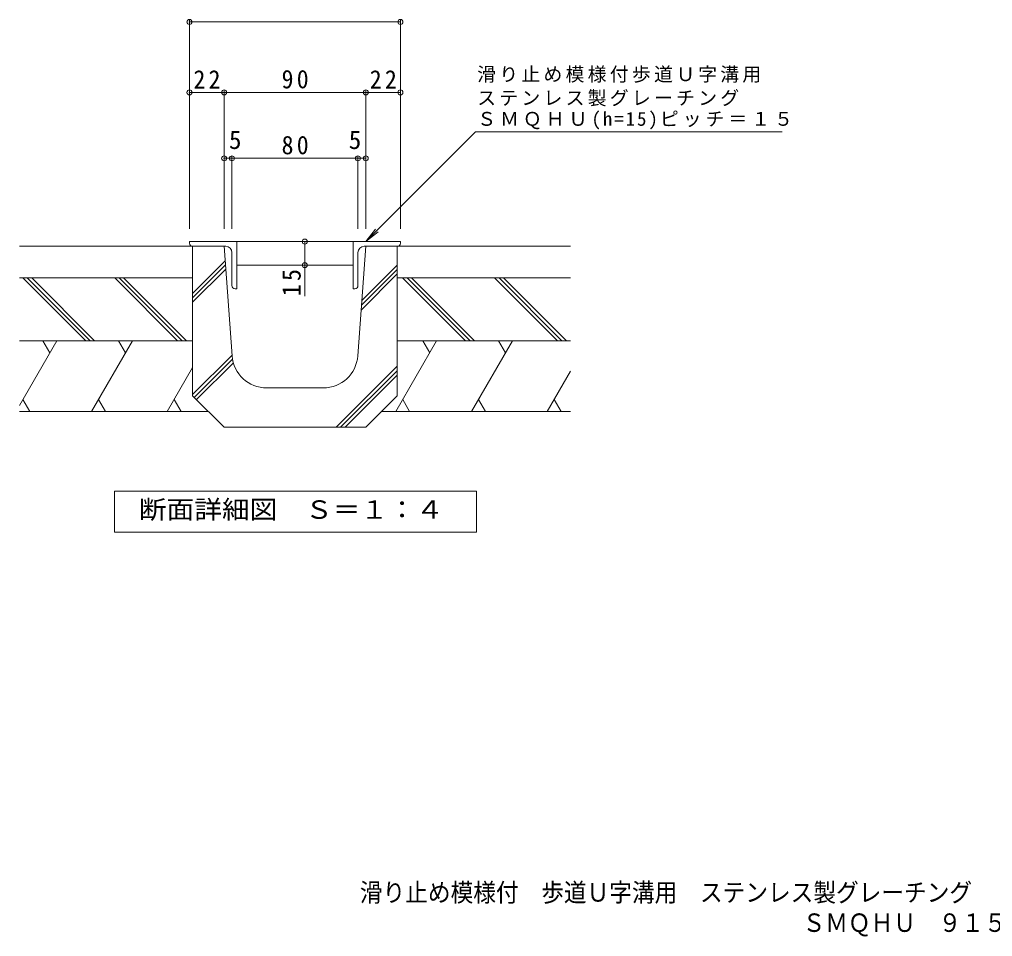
# Model space of a CAD drawing. Units: millimetres on the paper, enlarged 10 times, with parts at other scales. Extents: x -1617 to 1786, y -1375 to 966.
# Drawn here: x -1390 to 155, y -1375 to 81 of the extents above; entities that cross this region are included whole.
import ezdxf
from ezdxf.enums import TextEntityAlignment as Align

# ---------------------------------------------------------------- set-up
doc = ezdxf.new("R2010")
doc.units = ezdxf.units.MM
doc.header["$LTSCALE"] = 10
doc.header["$PDMODE"] = 32
doc.header["$PDSIZE"] = 8
doc.layers.add('A-0', color=6, linetype='Continuous', lineweight=5)
doc.layers.add('F-5', color=2, linetype='Continuous')
doc.styles.add('ＭＳ ゴシック', font='')
doc.styles.get('ＭＳ ゴシック').set_extended_font_data('MS Gothic')

msp = doc.modelspace()

# ---------------------------------------------------------------- linework, layer by layer
at = {"layer": 'A-0', "color": 7, "lineweight": 9}
for p, q in [((-1120.17, 80.22), (-1120.17, -251.46)), ((-785.18, 80.22), (-785.18, -251.46)), ((-1120.17, 77.22), (-785.18, 77.22)), ((-1065.18, -34.6), (-1120.17, -34.6)), ((-1065.18, -31.6), (-1065.18, -251.46)), ((-840.18, -34.6), (-1065.18, -34.6)), ((-840.18, -31.6), (-840.18, -251.46)), ((-785.18, -34.6), (-840.18, -34.6)), ((-840.17, -271.46), (-665.71, -96.99)), ((-665.71, -96.99), (-178.82, -96.99)), ((-1052.68, -136.29), (-1052.68, -251.46)), ((-852.68, -136.29), (-852.68, -251.46)), ((-1052.68, -139.29), (-1065.18, -139.29)), ((-852.68, -139.29), (-1052.68, -139.29)), ((-840.18, -139.29), (-852.68, -139.29)), ((-840.17, -271.46), (-824.96, -251.62)), ((-840.17, -271.46), (-820.34, -256.24)), ((-937.12, -271.46), (-937.12, -308.96)), ((-937.12, -308.96), (-937.12, -358.28))]:
    msp.add_line(p, q, dxfattribs=at)
at = {"layer": 'A-0', "color": 3, "lineweight": 9}
for p, q in [((-1045.18, -271.46), (-1120.17, -271.46)), ((-1120.17, -273.96), (-1120.17, -271.46)), ((-1045.18, -271.46), (-1045.18, -346.46)), ((-860.17, -271.46), (-1045.18, -271.46)), ((-860.17, -271.46), (-860.17, -346.46)), ((-860.17, -271.46), (-785.18, -271.46)), ((-785.18, -273.96), (-785.18, -271.46)), ((-1115.17, -278.96), (-1062.68, -278.96)), ((-1052.68, -341.46), (-1052.68, -288.96)), ((-852.68, -341.46), (-852.68, -288.96)), ((-790.18, -278.96), (-842.68, -278.96)), ((-1045.18, -308.96), (-860.17, -308.96)), ((-1047.68, -346.46), (-1045.18, -346.46)), ((-857.68, -346.46), (-860.17, -346.46))]:
    msp.add_line(p, q, dxfattribs=at)
at = {"layer": 'A-0'}
for p, q in [((-1390.18, -278.96), (-1115.18, -278.96)), ((-1115.18, -278.96), (-1115.18, -516.46)), ((-840.18, -278.96), (-852.97, -452.99)), ((-515.18, -278.96), (-840.18, -278.96)), ((-1115.18, -353.71), (-1063.48, -302.01)), ((-1115.18, -360.78), (-1063, -308.6)), ((-846.5, -365.04), (-790.18, -308.71)), ((-1115.18, -367.85), (-1062.51, -315.19)), ((-847.63, -380.3), (-790.18, -322.85)), ((-847.07, -372.67), (-790.18, -315.78)), ((-1390.18, -328.96), (-1115.18, -328.96)), ((-1284.9, -428.96), (-1384.9, -328.96)), ((-1277.83, -428.96), (-1377.83, -328.96)), ((-1270.76, -428.96), (-1370.76, -328.96)), ((-1138.95, -428.96), (-1238.95, -328.96)), ((-1131.88, -428.96), (-1231.88, -328.96)), ((-1124.81, -428.96), (-1224.81, -328.96)), ((-515.18, -328.96), (-790.18, -328.96)), ((-681.65, -428.96), (-781.65, -328.96)), ((-674.58, -428.96), (-774.58, -328.96)), ((-667.51, -428.96), (-767.51, -328.96)), ((-535.71, -428.96), (-635.71, -328.96)), ((-528.64, -428.96), (-628.64, -328.96)), ((-521.56, -428.96), (-621.56, -328.96)), ((-1330.89, -428.96), (-1390.18, -531.65)), ((-1390.18, -428.96), (-1115.18, -428.96)), ((-1352.96, -428.96), (-1341.92, -448.07)), ((-1210.7, -428.96), (-1275.65, -541.46)), ((-1232.77, -428.96), (-1221.73, -448.07)), ((-727.64, -428.96), (-792.6, -541.46)), ((-515.18, -428.96), (-790.18, -428.96)), ((-749.71, -428.96), (-738.68, -448.07)), ((-607.46, -428.96), (-672.41, -541.46)), ((-629.52, -428.96), (-618.49, -448.07)), ((-1115.18, -514.44), (-1052.46, -451.72)), ((-1112.65, -518.99), (-1051.76, -458.1)), ((-1115.18, -471.67), (-1155.46, -541.46)), ((-1109.11, -522.52), (-1050.47, -463.87)), ((-887.19, -566.46), (-790.18, -469.44)), ((-880.12, -566.46), (-790.18, -476.51)), ((-515.18, -477.29), (-552.22, -541.46)), ((-873.05, -566.46), (-790.18, -483.58)), ((-997.53, -503.96), (-907.82, -503.96)), ((-1373.77, -541.46), (-1384.81, -522.35)), ((-1253.58, -541.46), (-1264.62, -522.35)), ((-1133.4, -541.46), (-1144.43, -522.35)), ((-1115.18, -516.46), (-1065.18, -566.46)), ((-770.53, -541.46), (-781.56, -522.35)), ((-650.34, -541.46), (-661.37, -522.35)), ((-530.15, -541.46), (-541.19, -522.35)), ((-1090.18, -541.46), (-1390.18, -541.46)), ((-515.18, -541.46), (-815.18, -541.46)), ((-1065.18, -566.46), (-840.18, -566.46))]:
    msp.add_line(p, q, dxfattribs=at)
for points in [[(-1115.18, -278.96), (-1065.18, -278.96), (-1052.38, -452.99)], [(-840.18, -278.96), (-790.18, -278.96), (-790.18, -516.46), (-840.18, -566.46)]]:
    msp.add_lwpolyline(points, dxfattribs=at)
at = {"layer": 'A-0', "color": 7, "lineweight": 9}
msp.add_lwpolyline([(-1239.43, -733), (-1239.43, -668), (-664.43, -668), (-664.43, -733)], close=True, dxfattribs=at)
at = {"layer": 'A-0', "color": 3, "lineweight": 9}
for centre, radius, start, end in [((-1115.17, -273.96), 5, 180, 270), ((-790.18, -273.96), 5, 270, 0), ((-1062.68, -288.96), 10, 0, 90), ((-842.68, -288.96), 10, 90, 180), ((-1047.68, -341.46), 5, 180, 270), ((-857.68, -341.46), 5, 270, 0)]:
    msp.add_arc(centre, radius, start, end, dxfattribs=at)
at = {"layer": 'A-0'}
for centre, start, end in [((-997.53, -448.96), 184.20536, 270), ((-907.82, -448.96), 270, 355.79464)]:
    msp.add_arc(centre, 55, start, end, dxfattribs=at)
at = {"layer": 'A-0', "color": 7}
for p in [(-1120.17, 77.22), (-785.18, 77.22), (-1120.17, -34.6), (-1065.18, -34.6), (-840.18, -34.6), (-785.18, -34.6), (-1065.18, -139.29), (-1052.68, -139.29), (-852.68, -139.29), (-840.18, -139.29), (-937.12, -271.46), (-937.12, -308.96)]:
    msp.add_point(p, dxfattribs=at)

# ---------------------------------------------------------------- texts
at = {"layer": 'A-0', "color": 2, "style": 'ＭＳ ゴシック'}
for p in [(-1057.52, -133.29), (-867.3, -133.29)]:
    msp.add_text('5', height=29.33, dxfattribs=at).set_placement(p, align=Align.BOTTOM_LEFT)
at = {"layer": 'A-0', "color": 2, "style": 'ＭＳ ゴシック', "width": 1.1}
msp.add_text('断面詳細図\u3000Ｓ＝１：４', height=29.33, dxfattribs=at).set_placement((-1200.66, -720.5), align=Align.BOTTOM_LEFT)
at = {"layer": 'A-0', "color": 2, "char_height": 29.33, "attachment_point": 7, "style": 'ＭＳ ゴシック'}
for s, insert in [('\\T1.27;\\W0.95;22', (-1113.93, -28.6)), ('\\T1.27;\\W0.95;90', (-973.93, -28.6)), ('\\T1.27;\\W0.95;22', (-833.93, -28.6)), ('\\T1.27;\\W0.95;80', (-973.93, -133.29))]:
    msp.add_mtext(s, dxfattribs=dict(at, insert=insert))
at = {"layer": 'A-0', "color": 7, "char_height": 21.99, "attachment_point": 7, "style": 'ＭＳ ゴシック'}
for s, insert in [('\\T1.17;滑り止め模様付歩道Ｕ字溝用', (-663.3, -19.36)), ('\\T1.17;ステンレス製グレーチング', (-663.3, -56.83)), ('\\T1.21;ＳＭＱＨＵ(h=15)ピッチ＝１５', (-663.3, -93.47))]:
    msp.add_mtext(s, dxfattribs=dict(at, insert=insert))
at = {"layer": 'A-0', "color": 2, "insert": (-943.12, -358.21), "char_height": 29.33, "attachment_point": 7, "rotation": 90, "style": 'ＭＳ ゴシック'}
msp.add_mtext('\\T1.27;\\W0.95;15', dxfattribs=at)
at = {"layer": 'F-5', "style": 'ＭＳ ゴシック', "width": 0.9}
for s, p in [('滑り止め模様付\u3000歩道Ｕ字溝用\u3000ステンレス製グレーチング', (-849.55, -1328.51)), ('ＳＭＱＨＵ\u3000９１５\u3000Ｐ＝１５', (-146.51, -1376.51))]:
    msp.add_text(s, height=29.33, dxfattribs=at).set_placement(p, align=Align.BOTTOM_LEFT)

doc.saveas('drawing.dxf')
